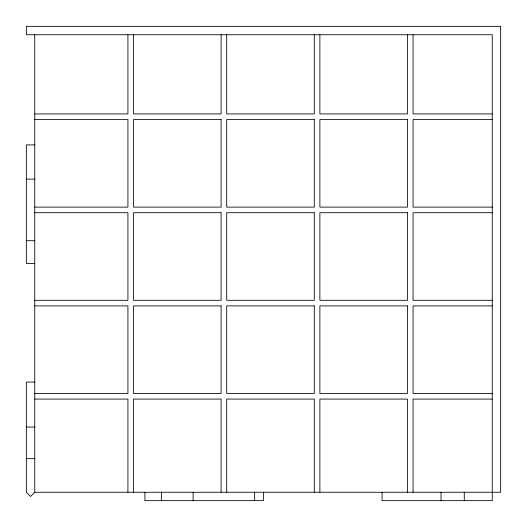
<?xml version="1.0" encoding="UTF-8"?>
<svg xmlns="http://www.w3.org/2000/svg" width="527" height="527" viewBox="0 0 527 527"><rect width="100%" height="100%" fill="white"/><g stroke="black" fill="none" stroke-linecap="round" stroke-linejoin="round"><path stroke-width="0.79" d="M382.075 492.258L382.075 500.65L492.258 500.65L492.258 34.742L26.35 34.742L26.35 26.35L500.65 26.35L500.65 492.258L34.742 492.258L30.546 496.454L26.35 492.258L26.35 382.075L34.742 382.075M34.742 113.937L127.923 113.937L127.923 34.742M492.258 113.937L413.063 113.937L413.063 34.742M34.742 119.53L127.923 119.53L127.923 207.118L34.742 207.118M492.258 119.53L413.063 119.53L413.063 207.118L492.258 207.118M34.742 144.925L26.35 144.925L26.35 263.5L34.742 263.5M26.35 179.134L34.742 179.134M34.742 212.71L127.923 212.71L127.923 300.298L34.742 300.298M492.258 212.71L413.063 212.71L413.063 300.298L492.258 300.298M26.35 240.694L34.742 240.694M34.742 305.891L127.923 305.891L127.923 393.478L34.742 393.478M492.258 305.891L413.063 305.891L413.063 393.478L492.258 393.478M34.742 399.077L127.923 399.077L127.923 492.258M492.258 399.077L413.063 399.077L413.063 492.258M26.35 427.054L34.742 427.054M26.35 458.674L34.742 458.674M464.274 492.258L464.274 500.65M441.046 492.258L441.046 500.65M407.47 34.742L407.47 113.937L319.882 113.937L319.882 34.742M407.47 492.258L407.47 399.077L319.882 399.077L319.882 492.258M314.29 34.742L314.29 113.937L226.702 113.937L226.702 34.742M314.29 492.258L314.29 399.077L226.702 399.077L226.702 492.258M263.5 492.258L263.5 500.65L144.925 500.65L144.925 492.258M254.633 492.258L254.633 500.65M221.109 34.742L221.109 113.937L133.522 113.937L133.522 34.742M221.109 492.258L221.109 399.077L133.522 399.077L133.522 492.258M193.126 492.258L193.126 500.65M161.506 492.258L161.506 500.65M34.742 34.742L34.742 492.258M221.109 119.53L133.522 119.53L133.522 207.118L221.109 207.118L221.109 119.53M314.29 119.53L226.702 119.53L226.702 207.118L314.29 207.118L314.29 119.53M407.47 119.53L319.882 119.53L319.882 207.118L407.47 207.118L407.47 119.53M221.109 212.71L133.522 212.71L133.522 300.298L221.109 300.298L221.109 212.71M314.29 212.71L226.702 212.71L226.702 300.298L314.29 300.298L314.29 212.71M407.47 212.71L319.882 212.71L319.882 300.298L407.47 300.298L407.47 212.71M221.109 305.891L133.522 305.891L133.522 393.478L221.109 393.478L221.109 305.891M314.29 305.891L226.702 305.891L226.702 393.478L314.29 393.478L314.29 305.891M407.47 305.891L319.882 305.891L319.882 393.478L407.47 393.478L407.47 305.891"/></g></svg>
